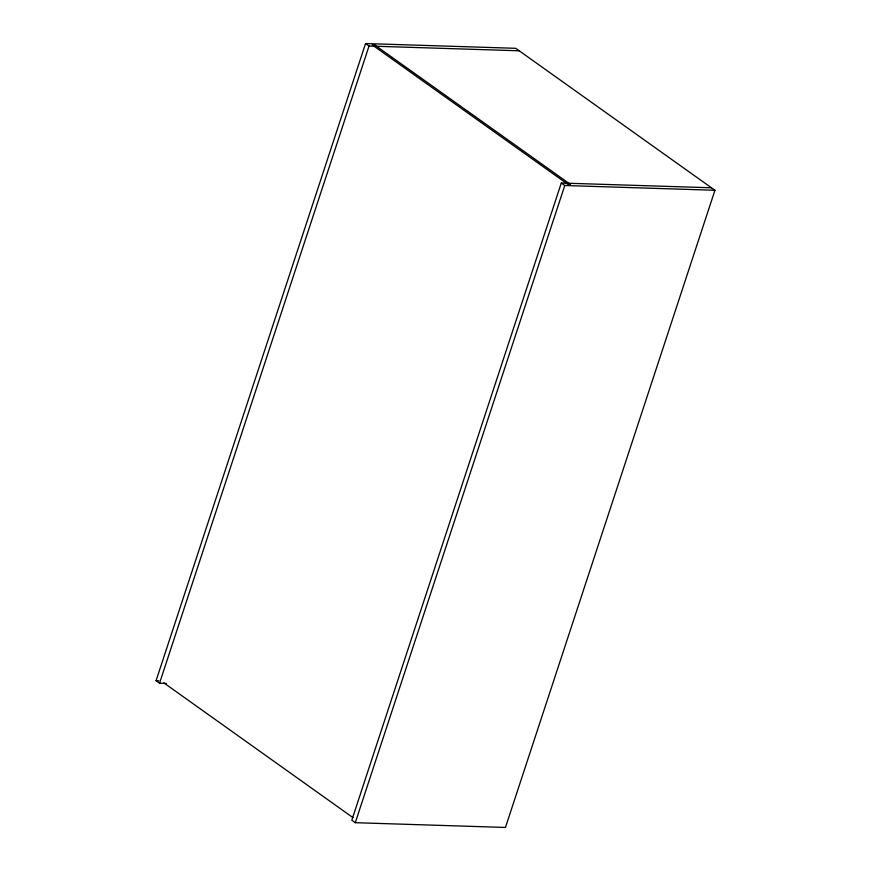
<?xml version="1.0" encoding="UTF-8"?>
<svg xmlns="http://www.w3.org/2000/svg" width="871" height="871" viewBox="0 0 871 871"><rect width="100%" height="100%" fill="white"/><g stroke="black" fill="none" stroke-linecap="round" stroke-linejoin="round"><path stroke-width="1.31" d="M166.307 683.43L159.545 683.212L156.061 680.73L365.548 43.55L515.708 48.308L714.939 190.27L505.452 827.45L355.292 822.692L351.808 820.21L561.294 183.03L711.455 187.788M159.545 683.212L369.032 46.032L365.548 43.55M355.292 822.692L564.778 185.512L561.294 183.03M369.032 46.032L519.192 50.79M564.778 185.512L714.939 190.27M156.061 680.73L158.762 680.817M163.879 682.897L353.016 817.662M374.77 45.009L372.265 44.933L568.034 184.423L570.538 184.5L374.77 45.009"/></g></svg>
